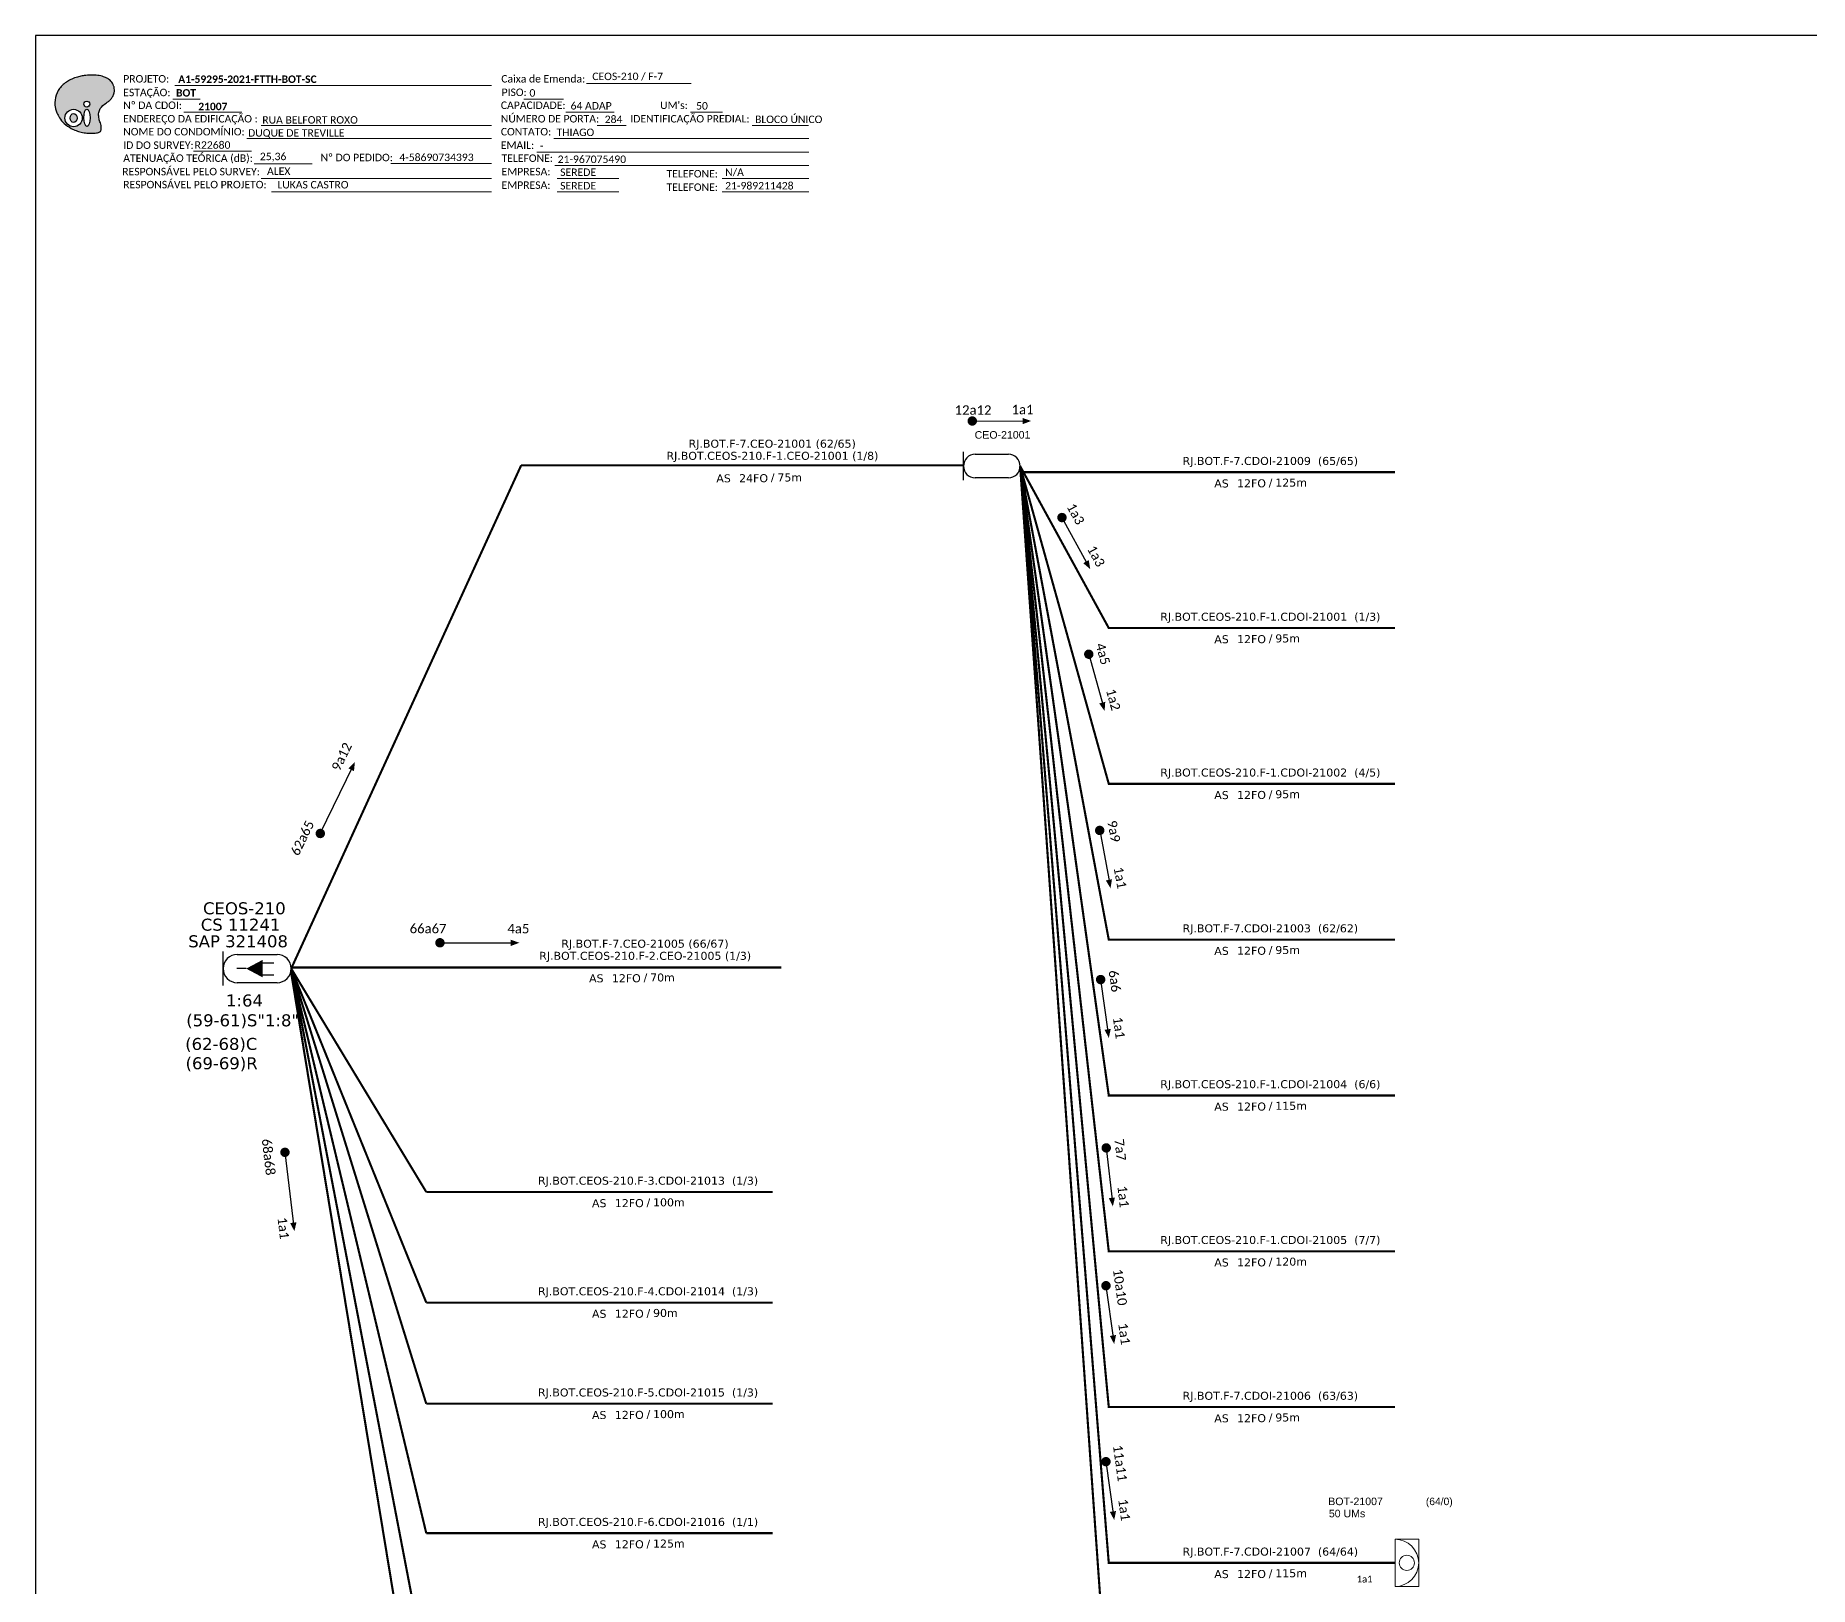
# Model space of a CAD drawing. Extents: x -89 to 2622484776, y -1852823961 to 1299.
# Drawn here: x -89.3 to 336.6, y 926.7 to 1299 of the extents above; entities that cross this region are included whole.
import ezdxf
from ezdxf.enums import TextEntityAlignment as Align

# ---------------------------------------------------------------- set-up
doc = ezdxf.new("R2010")
doc.units = 0
for name, color, linetype, lineweight in [("20.0-LEGENDA DOS CDO'S", 1, 'Continuous', 0), ('20.1-CDO_INTERIOR', 1, 'Continuous', 0), ('20.2-CDO_POSTE', 1, 'Continuous', 5), ('40.1-ETIQUETAS', 1, 'Continuous', 20)]:
    doc.layers.add(name, color=color, linetype=linetype, lineweight=lineweight)
for name, color, linetype in [('20.4-CEOS', 1, 'Continuous'), ('CAP a instalar', 1, 'Continuous'), ('CD a instalar', 1, 'Continuous'), ('SETA', 7, 'Continuous')]:
    doc.layers.add(name, color=color, linetype=linetype)
doc.styles.add('ARIAL', font='arial.ttf')
doc.styles.add('siredit', font='verdana.ttf')
doc.styles.get("Standard").update_dxf_attribs({"font": 'arial.ttf'})
doc.styles.add('WMF-Calibri0', font='calibri.ttf')
doc.styles.add('WMF-Calibri1', font='calibrib.ttf')
doc.linetypes.add('FENCELINE1', pattern='A,0.25,-0.1,[133,ltypeshp.shx,S=0.1,R=0,X=-0.1,Y=0],-0.1,1', length=1.45)

# ---------------------------------------------------------------- blocks, each defined once
blk = doc.blocks.new('OI')
h = blk.add_hatch(color=40)
edge = h.paths.add_edge_path()
edge.add_spline(control_points=[(4.35, -0.67), (3.92, -0.99), (3.26, -1.5), (2.81, -2.59), (2.9, -3.5), (3.06, -4.27), (3.31, -4.85), (3.37, -5.39), (3.4, -5.88), (3.2, -6.4), (2.54, -6.61), (1.65, -6.63), (0.55, -6.67), (-0.56, -6.42), (-1.61, -6.14), (-2.77, -5.61), (-3.92, -4.77), (-4.89, -3.7), (-5.34, -2.65), (-5.6, -1.94), (-5.85, -0.96), (-5.71, 0.47), (-5.1, 2.02), (-4.14, 3.02), (-3.3, 3.61), (-2.37, 4.16), (-1.36, 4.44), (-0.56, 4.7), (0.79, 4.85), (2.24, 4.97), (3.79, 4.57), (4.67, 4.21), (5.44, 3.65), (5.76, 2.99), (6.03, 2.21), (6.01, 1.46), (5.72, 0.64), (5.31, 0.08), (4.88, -0.38), (4.51, -0.55), (4.35, -0.67)], knot_values=[0, 0, 0, 0, 1.60434, 2.417191, 3.427595, 4.282808, 4.776746, 5.304182, 5.888771, 6.258406, 6.858137, 7.79129, 8.986195, 10.124242, 11.187857, 12.242908, 13.953784, 15.414161, 16.515391, 17.349188, 17.675853, 19.552021, 21.515531, 22.568638, 23.63245, 24.621084, 25.782718, 26.745347, 27.142653, 29.870543, 31.004649, 31.921532, 32.709589, 33.801391, 34.042471, 35.192333, 35.971461, 36.628871, 37.254359, 37.836911, 37.836911, 37.836911, 37.836911], degree=3, periodic=0)
h.paths.add_polyline_path([(1.13, -0.87, -1), (-0.04, -0.87, -1)], flags=16)
edge = h.paths.add_edge_path(flags=16)
edge.add_ellipse((0.56, -3.59), major_axis=(-0.02, 1.71), ratio=0.361305, start_angle=0, end_angle=360)
h.paths.add_polyline_path([(-0.36, -3.62, -1), (-3.8, -3.62, -1)], flags=16)
edge = h.paths.add_edge_path(flags=0)
edge.add_ellipse((-2.08, -3.62), major_axis=(0, 0.885), ratio=0.758294, start_angle=0, end_angle=360)
at = {"color": 40}
for centre, radius in [((-2.08, -3.62), 1.72), ((0.54, -0.87), 0.587)]:
    blk.add_circle(centre, radius, dxfattribs=at)
blk.add_ellipse((-2.08, -3.62), major_axis=(0, 0.885), ratio=0.758294, start_param=-3.141592653589792, end_param=3.141592653589792, dxfattribs=at)
blk.add_ellipse((0.56, -3.59), major_axis=(-0.02, 1.71), ratio=0.361305, dxfattribs=at)
at = {"color": 40, "start_tangent": (-0.800898, -0.598801), "end_tangent": (-0.800898, -0.598801)}
blk.add_spline([(4.35, -0.67), (3.2, -1.78), (2.9, -2.54), (2.92, -3.55), (3.12, -4.38), (3.28, -4.85), (3.37, -5.37), (3.35, -5.95), (3.2, -6.29), (2.66, -6.55), (1.73, -6.63), (0.54, -6.62), (-0.58, -6.41), (-1.6, -6.11), (-2.56, -5.67), (-3.95, -4.67), (-4.89, -3.56), (-5.37, -2.56), (-5.64, -1.78), (-5.72, -1.46), (-5.63, 0.42), (-4.84, 2.22), (-4.13, 2.99), (-3.27, 3.62), (-2.4, 4.09), (-1.3, 4.47), (-0.37, 4.72), (0.02, 4.77), (2.75, 4.8), (3.85, 4.53), (4.69, 4.16), (5.31, 3.68), (5.85, 2.73), (5.93, 2.5), (5.94, 1.35), (5.67, 0.62), (5.29, 0.08), (4.84, -0.36), (4.35, -0.67)], degree=3, dxfattribs=at)
blk = doc.blocks.new('CARIMBO')
at = {"color": 7, "lineweight": 0}
for points in [[(35.66, -16.79), (111.64, -16.79)], [(134.48, -16.3), (159.61, -16.3)], [(35.15, -20.06), (41.7, -20.06)], [(119.43, -20.02), (128.92, -20.02)], [(37.81, -23.14), (51.75, -23.14)], [(129.48, -23.14), (141.1, -23.14)], [(159.42, -23.14), (167.09, -23.14)], [(52.97, -29.48), (111.64, -29.48)], [(56.38, -26.37), (111.64, -26.37)], [(126.6, -29.48), (187.83, -29.48)], [(137.07, -26.37), (144.01, -26.37)], [(174.24, -26.37), (187.8, -26.37)], [(40.13, -32.55), (54.07, -32.55)], [(122.56, -32.72), (187.83, -32.72)], [(54.67, -35.52), (68.61, -35.52)], [(126.84, -35.96), (187.83, -35.96)], [(56.38, -39.07), (111.64, -39.07)], [(58.87, -42.31), (111.64, -42.31)], [(127.45, -39.07), (142.25, -39.07)], [(127.45, -42.31), (142.25, -42.31)], [(167.06, -39.07), (187.83, -39.07)], [(167.06, -42.31), (187.83, -42.31)]]:
    blk.add_lwpolyline(points, dxfattribs=at)
at = {"color": 7, "xscale": 1.213923925163967, "yscale": 1.213923925163967, "zscale": 1.213923925163967, "rotation": 0.1532896023949059}
blk.add_blockref('OI', (13.86, -20.16), dxfattribs=at)
at = {"color": 7, "lineweight": 0, "style": 'WMF-Calibri0'}
for s, height, p in [('PROJETO:', 1.793, (23.26, -16.04)), ('Caixa de Emenda:', 1.7927, (114.02, -16.04)), ('ESTAÇÃO:', 1.793, (23.26, -19.32)), ('Nº DA CDOI:', 1.7927, (23.26, -22.39)), ('CAPACIDADE:', 1.7927, (113.91, -22.39)), ('PISO:', 1.793, (114.09, -19.28)), ("UM's:", 1.793, (152.15, -22.39)), ('ENDEREÇO DA EDIFICAÇÃO :', 1.7927, (23.26, -25.63)), ('NÚMERO DE PORTA:', 1.7927, (113.91, -25.63)), ('IDENTIFICAÇÃO PREDIAL:', 1.7927, (144.99, -25.63)), ('NOME DO CONDOMÍNIO:', 1.7927, (23.26, -28.74)), ('CONTATO:', 1.793, (113.91, -28.74)), ('ATENUAÇÃO TEÓRICA (dB):', 1.7927, (23.26, -35.09)), ('ID DO SURVEY:', 1.7927, (23.26, -31.97)), ('EMAIL:', 1.793, (113.91, -31.97)), ('TELEFONE:', 1.793, (114.09, -35.09)), ('RESPONSÁVEL PELO SURVEY:', 1.7927, (23.02, -38.32)), ('EMPRESA:', 1.793, (114.09, -38.32)), ('TELEFONE:', 1.793, (153.7, -38.83)), ('RESPONSÁVEL PELO PROJETO:', 1.7927, (23.26, -41.44)), ('EMPRESA:', 1.793, (114.09, -41.56)), ('TELEFONE:', 1.793, (153.7, -42.06))]:
    blk.add_text(s, height=height, dxfattribs=at).set_placement(p)
at = {"color": 7, "lineweight": 0, "flags": 8}
for tag, p, style in [('PROJ', (36.46, -16.13), 'WMF-Calibri1'), ('CEOS-XX', (135.87, -15.46), 'WMF-Calibri0'), ('EST', (35.94, -19.41), 'WMF-Calibri1'), ('PISO_PTR', (120.78, -19.42), 'WMF-Calibri0'), ('CAPAC.', (130.66, -22.52), 'WMF-Calibri0'), ("UC'S", (160.78, -22.54), 'WMF-Calibri0'), ('LOGRADOURO', (56.65, -25.91), 'WMF-Calibri0'), ('N°', (138.85, -25.77), 'WMF-Calibri0'), ('N°PREDIO', (174.94, -25.77), 'WMF-Calibri0'), ('NOME_DO_COND.', (53.23, -29.02), 'WMF-Calibri0'), ('NOME_DO_CONTATO', (127.3, -28.89), 'WMF-Calibri0'), ('_ID_', (40.39, -31.94), 'WMF-Calibri0'), ('O_POTEN', (56.06, -34.68), 'WMF-Calibri0'), ('EMAIL', (123.26, -32.12), 'WMF-Calibri0'), ('TELEFONE', (127.55, -35.36), 'WMF-Calibri0'), ('RES_SURVEY', (57.78, -38.23), 'WMF-Calibri0'), ('EMP_RESP_SURVEY', (128.16, -38.47), 'WMF-Calibri0'), ('CONT_RESP_SURVEY', (167.76, -38.47), 'WMF-Calibri0'), ('RES_PROJ', (60.27, -41.47), 'WMF-Calibri0'), ('EMP_RESP_PROJ', (128.16, -41.71), 'WMF-Calibri0'), ('CONT_RESP_PROJ', (167.76, -41.71), 'WMF-Calibri0')]:
    blk.add_attdef(tag, p, '', height=1.79, dxfattribs=dict(at, style=style))
at = {"color": 7, "lineweight": 0, "style": 'WMF-Calibri1', "flags": 8}
blk.add_attdef("N° CDO'S", text='', height=1.79, dxfattribs=at).set_placement((44.78, -22.68), align=Align.CENTER)
blk = doc.blocks.new('ETIQUETA_RS5F')
at = {"layer": '40.1-ETIQUETAS', "color": 0, "style": 'siredit'}
blk.add_text('/', height=1.5, dxfattribs=at).set_placement((1.58, -1.95), align=Align.MIDDLE_RIGHT)
for tag, p in [('ETIQUETA_R_PRIMARIA', (1.21, 4.1)), ('ETIQUETA_R_SECUNDARIA', (1.21, 2.1)), ('F_ATIVAS/F_MORTAS', (1.14, -4.24))]:
    blk.add_attdef(tag, text='', height=1.5, dxfattribs=at).set_placement(p, align=Align.MIDDLE_CENTER)
for tag, p in [('TIPO_CABO', (-6.58, -2.12)), ('CAP_CABO', (0.4, -2.09))]:
    blk.add_attdef(tag, text='', height=1.5, dxfattribs=at).set_placement(p, align=Align.MIDDLE_RIGHT)
blk.add_attdef('METROS', text='', height=1.5, dxfattribs=at).set_placement((2.14, -1.95), align=Align.MIDDLE_LEFT)
for tag, p in [('FUSÃO_1', (0.85, -8.39)), ('FUSÃO_2', (0.85, -10.6)), ('FUSÃO_3', (0.85, -12.93)), ('FUSÃO_4', (0.85, -15.14)), ('FUSÃO_5', (0.85, -17.16))]:
    blk.add_attdef(tag, text='', height=1.5, dxfattribs=at).set_placement(p, align=Align.CENTER)
blk = doc.blocks.new('CDOI_INT')
at = {"layer": '20.1-CDO_INTERIOR', "color": 0, "lineweight": 18}
blk.add_lwpolyline([(4.25, -4.25), (4.25, 4.25), (0, 4.25), (0, -4.25)], close=True, dxfattribs=at)
blk.add_circle((2.12, 0), 1.36, dxfattribs=at)
blk.add_arc((0, 0), 4.25, 270, 90, dxfattribs=at)
at = {"layer": "20.0-LEGENDA DOS CDO'S", "color": 0, "style": 'ARIAL'}
for tag, p in [('CDO_N', (-0.08, 10.38)), ('SURVEY', (-0.08, 8.2)), ('SPLITER_1', (21.18, 10.38)), ('SPLITER_2', (21.19, 8.68)), ('SAP', (-0.08, 6.23)), ('1:XX', (5.94, -2.22)), ('UMS', (5.94, -4.24))]:
    blk.add_attdef(tag, p, '', height=1.36, dxfattribs=at)
blk.add_attdef('FIBRAS_UTILIZADAS', text='', height=1.36, dxfattribs=at).set_placement((15.34, 10.38), align=Align.CENTER)
blk = doc.blocks.new('CEOS_RP_CT_DRT')
at = {"layer": '20.4-CEOS', "color": 0}
for p, q in [((-4.54, 1.19), (-1.19, 1.19)), ((-1.19, -1.19), (-4.54, -1.19))]:
    blk.add_line(p, q, dxfattribs=at)
for points in [[(-5.73, -1.43), (-5.73, 1.44)], [(-3.79, 0), (-4.59, 0)], [(-2.47, 0.48), (-1.45, 0.48)], [(-2.47, -0.52), (-1.45, -0.52)]]:
    blk.add_lwpolyline(points, dxfattribs=at)
blk.add_lwpolyline([(-3.79, 0, 0, 1.47, 0), (-2.41, 0, 1.47, 1.47, 0)], format="xyseb", dxfattribs=at)
for centre, start, end in [((-4.54, 0), 90, 270), ((-1.19, 0), 270, 90)]:
    blk.add_arc(centre, 1.19, start, end, dxfattribs=at)
at = {"layer": '20.4-CEOS', "color": 7, "style": 'siredit'}
for tag, p in [('Nº_DA_CEOS', (-2.86, 5.6)), ('LOCAL', (-2.86, 4.24)), ('SAP', (-2.86, 2.78)), ('RACIO_SPLITAGEM', (-2.86, -1.88)), ('FIBRAS_SPLITTER', (-2.86, -3.58)), ('FIBRAS_TOP_C', (-2.86, -5.08)), ('RESERVA_FINAIS', (-2.86, -6.39))]:
    blk.add_attdef(tag, text='', height=1.01, dxfattribs=at).set_placement(p, align=Align.TOP_CENTER)
blk = doc.blocks.new('CDOE-TEXTO PADRÃO')
at = {"layer": "20.0-LEGENDA DOS CDO'S", "color": 0, "style": 'ARIAL'}
for tag, p in [('CDO_N', (0.49, 7.39)), ('CORDOALHA', (0.5, 4.33)), ('SAP', (0.51, 1.67)), ('SPLITER_1', (0.59, -0.91)), ('SPLITER_2', (0.6, -3.55)), ('(XX-XX_F)S', (0.54, -8.29)), ('(XX-XX_L)S', (0.55, -10.83)), ('UMS', (0.55, -13.15))]:
    blk.add_attdef(tag, p, '', height=1.7, rotation=0.118, dxfattribs=at)
blk.add_attdef('FIBRAS_UTILIZADAS', text='', height=1.7, rotation=0.118, dxfattribs=at).set_placement((19.77, 7.43), align=Align.CENTER)

msp = doc.modelspace()

# ---------------------------------------------------------------- linework, layer by layer
msp.add_lwpolyline([(-89.32, 705.02), (749.25, 705.02), (749.25, 1299.02), (-89.32, 1299.02), (-89.32, 705.02)])
at = {"color": 7, "lineweight": 0}
msp.add_lwpolyline([(-4.01, 1268.26), (20.14, 1268.26)], dxfattribs=at)
at = {"color": 7, "const_width": 1.13}
for points in [[(135.02, 1206.48, 1), (136.15, 1206.48, 1)], [(156.84, 1183.8, 1), (157.38, 1182.81, 1)], [(163.4, 1151.03, 1), (163.7, 1149.95, 1)], [(-21.19, 1106.95, 1), (-20.7, 1107.97, 1)], [(166.07, 1108.75, 1), (166.28, 1107.64, 1)], [(7.22, 1081.22, 1), (8.35, 1081.22, 1)], [(166.32, 1072.95, 1), (166.48, 1071.83, 1)], [(-29.49, 1031.48, 1), (-29.35, 1030.36, 1)], [(167.68, 1032.54, 1), (167.81, 1031.42, 1)], [(167.6, 999.46, 1), (167.76, 998.34, 1)], [(167.6, 957.22, 1), (167.76, 956.1, 1)]]:
    msp.add_lwpolyline(points, format="xyb", close=True, dxfattribs=at)
at = {"layer": '20.4-CEOS', "color": 5}
for p, q in [((133.46, 1192.24), (133.46, 1199.07)), ((136.29, 1198.49), (144.24, 1198.49)), ((144.24, 1192.82), (136.29, 1192.82))]:
    msp.add_line(p, q, dxfattribs=at)
for centre, start, end in [((136.29, 1195.65), 90, 270), ((144.24, 1195.65), 270, 90)]:
    msp.add_arc(centre, 2.83, start, end, dxfattribs=at)
at = {"layer": 'CAP a instalar', "color": 7, "linetype": 'FENCELINE1', "ltscale": 5, "const_width": 0.513}
for points in [[(-27.92, 1075.03), (27.28, 1195.83)], [(27.28, 1195.83), (133.46, 1195.83)], [(237.08, 969.77), (168.35, 969.77), (147.07, 1195.65)], [(237.08, 1081.97), (168.35, 1081.97), (147.07, 1195.65)], [(237.08, 1194.18), (147.88, 1194.18)], [(89.72, 1075.28), (-28.08, 1075.28)]]:
    msp.add_lwpolyline(points, dxfattribs=at)
at = {"layer": 'CAP a instalar', "linetype": 'FENCELINE1', "ltscale": 5, "const_width": 0.513}
msp.add_lwpolyline([(237.08, 932.36), (168.35, 932.36), (147.07, 1195.65)], dxfattribs=at)
at = {"layer": 'CAP a instalar', "color": 7, "linetype": 'FENCELINE1', "ltscale": 5.3, "const_width": 0.513}
msp.add_lwpolyline([(-27.92, 1073.96), (4.5, 876.86)], dxfattribs=at)
at = {"layer": 'CD a instalar', "color": 7, "linetype": 'FENCELINE1', "ltscale": 5, "const_width": 0.513}
for points in [[(237.08, 1156.78), (168.35, 1156.78), (147.07, 1195.65)], [(237.08, 894.96), (168.35, 894.96), (147.07, 1195.65)], [(237.08, 1007.17), (168.35, 1007.17), (147.07, 1195.65)], [(237.08, 1044.57), (168.35, 1044.57), (147.07, 1195.65)], [(237.08, 1119.38), (168.35, 1119.38), (147.07, 1195.65)], [(-27.92, 1075.03), (4.5, 906.17)], [(-27.92, 1075.03), (4.5, 939.49)], [(-27.92, 1075.03), (4.5, 970.56)], [(-27.92, 1075.03), (4.5, 994.85)], [(-27.92, 1075.03), (4.5, 1021.4)], [(87.69, 1021.4), (4.5, 1021.4)], [(87.69, 994.85), (4.5, 994.85)], [(87.69, 970.56), (4.5, 970.56)], [(87.69, 939.49), (4.5, 939.49)]]:
    msp.add_lwpolyline(points, dxfattribs=at)
at = {"layer": 'SETA', "color": 7}
for points in [[(135.58, 1206.48), (148.72, 1206.46)], [(157.11, 1183.31), (163.41, 1171.77)], [(163.55, 1150.49), (167.07, 1137.83)], [(-20.94, 1107.46), (-13.06, 1123.73)], [(166.18, 1108.19), (168.58, 1095.27)], [(7.79, 1081.22), (25.87, 1081.21)], [(166.4, 1072.39), (168.22, 1059.37)], [(-29.42, 1030.92), (-27.29, 1012.96)], [(167.75, 1031.98), (169.21, 1018.91)], [(167.68, 998.9), (169.5, 985.88)], [(167.68, 956.66), (169.5, 943.65)]]:
    msp.add_lwpolyline(points, dxfattribs=at)
for points in [[(147.64, 1207.22), (149.72, 1206.48), (147.65, 1205.71)], [(163.55, 1173.08), (163.9, 1170.91), (162.23, 1172.35)], [(167.51, 1139.07), (167.35, 1136.87), (166.06, 1138.66)], [(-14.21, 1123.08), (-12.64, 1124.63), (-12.85, 1122.43)], [(169.12, 1096.47), (168.77, 1094.3), (167.64, 1096.19)], [(24.79, 1081.96), (26.86, 1081.22), (24.79, 1080.45)], [(168.82, 1060.55), (168.37, 1058.39), (167.33, 1060.33)], [(169.84, 1020.07), (169.33, 1017.93), (168.34, 1019.9)], [(-26.66, 1014.13), (-27.16, 1011.98), (-28.16, 1013.94)], [(170.1, 987.06), (169.65, 984.9), (168.61, 986.84)], [(170.1, 944.82), (169.65, 942.66), (168.61, 944.6)]]:
    msp.add_solid(points, dxfattribs=at)

# ---------------------------------------------------------------- block references
ref = msp.add_blockref('CARIMBO', (-91.51, 1303.77))
ref.add_attrib('PROJ', 'A1-59295-2021-FTTH-BOT-SC', (-55.05, 1287.63), dxfattribs={"color": 7, "lineweight": 0, "height": 1.7927, "style": 'WMF-Calibri1'})
ref.add_attrib('EST', 'BOT', (-55.57, 1284.35), dxfattribs={"color": 7, "lineweight": 0, "height": 1.793, "style": 'WMF-Calibri1'})
ref.add_attrib("N° CDO'S", '21007', dxfattribs={"color": 7, "lineweight": 0, "height": 1.793, "style": 'WMF-Calibri1'}).set_placement((-46.73, 1281.09), align=Align.CENTER)
ref.add_attrib('LOGRADOURO', 'RUA BELFORT ROXO', (-34.86, 1277.86), dxfattribs={"color": 7, "lineweight": 0, "height": 1.7927, "style": 'WMF-Calibri0'})
ref.add_attrib('NOME_DO_COND.', 'DUQUE DE TREVILLE', (-38.28, 1274.74), dxfattribs={"color": 7, "lineweight": 0, "height": 1.7927, "style": 'WMF-Calibri0'})
ref.add_attrib('_ID_', 'R22680', (-51.11, 1271.83), dxfattribs={"color": 7, "lineweight": 0, "height": 1.793, "style": 'WMF-Calibri0'})
ref.add_attrib('O_POTEN', '25,36', (-35.45, 1269.09), dxfattribs={"color": 7, "lineweight": 0, "height": 1.793, "style": 'WMF-Calibri0'})
ref.add_attrib('RES_SURVEY', 'ALEX', (-33.73, 1265.54), dxfattribs={"color": 7, "lineweight": 0, "height": 1.793, "style": 'WMF-Calibri0'})
ref.add_attrib('RES_PROJ', 'LUKAS CASTRO', (-31.24, 1262.3), dxfattribs={"color": 7, "lineweight": 0, "height": 1.7927, "style": 'WMF-Calibri0'})
ref.add_attrib('CEOS-XX', 'CEOS-210 / F-7', (44.36, 1288.31), dxfattribs={"color": 7, "lineweight": 0, "height": 1.7927, "style": 'WMF-Calibri0'})
ref.add_attrib('CAPAC.', '64 ADAP', (39.15, 1281.25), dxfattribs={"color": 7, "lineweight": 0, "height": 1.793, "style": 'WMF-Calibri0'})
ref.add_attrib("UC'S", '50', (69.27, 1281.23), dxfattribs={"color": 7, "lineweight": 0, "height": 1.793, "style": 'WMF-Calibri0'})
ref.add_attrib('PISO_PTR', '0', (29.28, 1284.34), dxfattribs={"color": 7, "lineweight": 0, "height": 1.79, "style": 'WMF-Calibri0'})
ref.add_attrib('N°', '284', (47.34, 1278), dxfattribs={"color": 7, "lineweight": 0, "height": 1.793, "style": 'WMF-Calibri0'})
ref.add_attrib('N°PREDIO', 'BLOCO ÚNICO', (83.43, 1278), dxfattribs={"color": 7, "lineweight": 0, "height": 1.7927, "style": 'WMF-Calibri0'})
ref.add_attrib('NOME_DO_CONTATO', 'THIAGO', (35.79, 1274.88), dxfattribs={"color": 7, "lineweight": 0, "height": 1.793, "style": 'WMF-Calibri0'})
ref.add_attrib('EMAIL', '-', (31.75, 1271.65), dxfattribs={"color": 7, "lineweight": 0, "height": 1.79, "style": 'WMF-Calibri0'})
ref.add_attrib('TELEFONE', '21-967075490', (36.04, 1268.41), dxfattribs={"color": 7, "lineweight": 0, "height": 1.7927, "style": 'WMF-Calibri0'})
ref.add_attrib('EMP_RESP_SURVEY', 'SEREDE', (36.65, 1265.3), dxfattribs={"color": 7, "lineweight": 0, "height": 1.793, "style": 'WMF-Calibri0'})
ref.add_attrib('EMP_RESP_PROJ', 'SEREDE', (36.65, 1262.06), dxfattribs={"color": 7, "lineweight": 0, "height": 1.793, "style": 'WMF-Calibri0'})
ref.add_attrib('CONT_RESP_SURVEY', 'N/A', (76.25, 1265.3), dxfattribs={"color": 7, "lineweight": 0, "height": 1.793, "style": 'WMF-Calibri0'})
ref.add_attrib('CONT_RESP_PROJ', '21-989211428', (76.25, 1262.06), dxfattribs={"color": 7, "lineweight": 0, "height": 1.7927, "style": 'WMF-Calibri0'})
at = {"layer": '20.2-CDO_POSTE', "color": 5}
ref = msp.add_blockref('CDOE-TEXTO PADRÃO', (136.04, 1196.88), dxfattribs=dict(at, xscale=1.067418450900318, yscale=1.067418450900318, zscale=1.067418450900318))
ref.add_attrib('CDO_N', 'CEO-21001', (136.16, 1202.23), dxfattribs={"layer": "20.0-LEGENDA DOS CDO'S", "color": 0, "height": 1.814, "rotation": 0.118, "style": 'ARIAL'})
at = {"layer": '20.4-CEOS', "color": 7}
ref = msp.add_blockref('CEOS_RP_CT_DRT', (-27.92, 1075.02), dxfattribs=dict(at, xscale=2.853398852348328, yscale=2.853398852348328, zscale=2.853398852348328))
ref.add_attrib('Nº_DA_CEOS', 'CEOS-210', dxfattribs={"color": 7, "height": 2.881, "style": 'siredit'}).set_placement((-39.17, 1090.94), align=Align.TOP_CENTER)
ref.add_attrib('LOCAL', 'CS 11241', dxfattribs={"color": 7, "height": 2.881, "style": 'siredit'}).set_placement((-40.08, 1087.01), align=Align.TOP_CENTER)
ref.add_attrib('SAP', 'SAP 321408', dxfattribs={"color": 7, "height": 2.881, "style": 'siredit'}).set_placement((-40.67, 1083.02), align=Align.TOP_CENTER)
ref.add_attrib('RACIO_SPLITAGEM', '1:64', dxfattribs={"color": 7, "height": 2.881, "style": 'siredit'}).set_placement((-39.14, 1068.81), align=Align.TOP_CENTER)
ref.add_attrib('FIBRAS_SPLITTER', '(59-61)S"1:8"', dxfattribs={"color": 7, "height": 2.881, "style": 'siredit'}).set_placement((-39.58, 1064.05), align=Align.TOP_CENTER)
ref.add_attrib('FIBRAS_TOP_C', '(62-68)C', dxfattribs={"color": 7, "height": 2.881, "style": 'siredit'}).set_placement((-44.71, 1058.38), align=Align.TOP_CENTER)
ref.add_attrib('RESERVA_FINAIS', '(69-69)R', dxfattribs={"color": 7, "height": 2.881, "style": 'siredit'}).set_placement((-44.63, 1053.74), align=Align.TOP_CENTER)
at = {"layer": '40.1-ETIQUETAS', "color": 7}
ref = msp.add_blockref('ETIQUETA_RS5F', (86.08, 1195.43), dxfattribs=dict(at, xscale=1.280902120836367, yscale=1.280902120836367, zscale=1.280902120836367))
ref.add_attrib('ETIQUETA_R_PRIMARIA', 'RJ.BOT.F-7.CEO-21001 (62/65)', dxfattribs={"color": 0, "height": 1.9214, "style": 'siredit'}).set_placement((87.55, 1201.03), align=Align.MIDDLE_CENTER)
ref.add_attrib('ETIQUETA_R_SECUNDARIA', 'RJ.BOT.CEOS-210.F-1.CEO-21001 (1/8)', dxfattribs={"color": 0, "height": 1.9214, "style": 'siredit'}).set_placement((87.6, 1198.12), align=Align.MIDDLE_CENTER)
ref.add_attrib('TIPO_CABO', 'AS', dxfattribs={"color": 0, "height": 1.921, "style": 'siredit'}).set_placement((77.61, 1192.72), align=Align.MIDDLE_RIGHT)
ref.add_attrib('CAP_CABO', '24FO', dxfattribs={"color": 0, "height": 1.921, "style": 'siredit'}).set_placement((86.55, 1192.75), align=Align.MIDDLE_RIGHT)
ref.add_attrib('METROS', '75m', dxfattribs={"color": 0, "height": 1.921, "style": 'siredit'}).set_placement((88.79, 1192.92), align=Align.MIDDLE_LEFT)
ref = msp.add_blockref('ETIQUETA_RS5F', (55.53, 1075.39), dxfattribs=dict(at, xscale=1.280902120836367, yscale=1.280902120836367, zscale=1.280902120836367))
ref.add_attrib('ETIQUETA_R_PRIMARIA', 'RJ.BOT.F-7.CEO-21005 (66/67)', dxfattribs={"color": 0, "height": 1.9214, "style": 'siredit'}).set_placement((57, 1081), align=Align.MIDDLE_CENTER)
ref.add_attrib('ETIQUETA_R_SECUNDARIA', 'RJ.BOT.CEOS-210.F-2.CEO-21005 (1/3)', dxfattribs={"color": 0, "height": 1.9214, "style": 'siredit'}).set_placement((57.05, 1078.09), align=Align.MIDDLE_CENTER)
ref.add_attrib('TIPO_CABO', 'AS', dxfattribs={"color": 0, "height": 1.921, "style": 'siredit'}).set_placement((47.06, 1072.69), align=Align.MIDDLE_RIGHT)
ref.add_attrib('CAP_CABO', '12FO', dxfattribs={"color": 0, "height": 1.921, "style": 'siredit'}).set_placement((56, 1072.71), align=Align.MIDDLE_RIGHT)
ref.add_attrib('METROS', '70m', dxfattribs={"color": 0, "height": 1.921, "style": 'siredit'}).set_placement((58.24, 1072.89), align=Align.MIDDLE_LEFT)
at = {"layer": 'CAP a instalar', "color": 7, "linetype": 'FENCELINE1', "ltscale": 5.3}
ref = msp.add_blockref('ETIQUETA_RS5F', (205.62, 1194.2), dxfattribs=dict(at, xscale=1.280902120837365, yscale=1.280902120837365, zscale=1.280902120837365))
ref.add_attrib('ETIQUETA_R_SECUNDARIA', 'RJ.BOT.F-7.CDOI-21009  (65/65)', dxfattribs={"layer": '40.1-ETIQUETAS', "color": 0, "height": 1.9214, "style": 'siredit'}).set_placement((207.14, 1196.89), align=Align.MIDDLE_CENTER)
ref.add_attrib('TIPO_CABO', 'AS', dxfattribs={"layer": '40.1-ETIQUETAS', "color": 0, "height": 1.921, "style": 'siredit'}).set_placement((197.15, 1191.49), align=Align.MIDDLE_RIGHT)
ref.add_attrib('CAP_CABO', '12FO', dxfattribs={"layer": '40.1-ETIQUETAS', "color": 0, "height": 1.921, "style": 'siredit'}).set_placement((206.09, 1191.52), align=Align.MIDDLE_RIGHT)
ref.add_attrib('METROS', '125m', dxfattribs={"layer": '40.1-ETIQUETAS', "color": 0, "height": 1.921, "style": 'siredit'}).set_placement((208.33, 1191.69), align=Align.MIDDLE_LEFT)
ref = msp.add_blockref('ETIQUETA_RS5F', (205.62, 1081.99), dxfattribs=dict(at, xscale=1.280902120837365, yscale=1.280902120837365, zscale=1.280902120837365))
ref.add_attrib('ETIQUETA_R_SECUNDARIA', 'RJ.BOT.F-7.CDOI-21003  (62/62)', dxfattribs={"layer": '40.1-ETIQUETAS', "color": 0, "height": 1.9214, "style": 'siredit'}).set_placement((207.14, 1084.69), align=Align.MIDDLE_CENTER)
ref.add_attrib('TIPO_CABO', 'AS', dxfattribs={"layer": '40.1-ETIQUETAS', "color": 0, "height": 1.921, "style": 'siredit'}).set_placement((197.15, 1079.28), align=Align.MIDDLE_RIGHT)
ref.add_attrib('CAP_CABO', '12FO', dxfattribs={"layer": '40.1-ETIQUETAS', "color": 0, "height": 1.921, "style": 'siredit'}).set_placement((206.09, 1079.31), align=Align.MIDDLE_RIGHT)
ref.add_attrib('METROS', '95m', dxfattribs={"layer": '40.1-ETIQUETAS', "color": 0, "height": 1.921, "style": 'siredit'}).set_placement((208.33, 1079.49), align=Align.MIDDLE_LEFT)
ref = msp.add_blockref('ETIQUETA_RS5F', (205.62, 969.78), dxfattribs=dict(at, xscale=1.280902120837365, yscale=1.280902120837365, zscale=1.280902120837365))
ref.add_attrib('ETIQUETA_R_SECUNDARIA', 'RJ.BOT.F-7.CDOI-21006  (63/63)', dxfattribs={"layer": '40.1-ETIQUETAS', "color": 0, "height": 1.9214, "style": 'siredit'}).set_placement((207.14, 972.48), align=Align.MIDDLE_CENTER)
ref.add_attrib('TIPO_CABO', 'AS', dxfattribs={"layer": '40.1-ETIQUETAS', "color": 0, "height": 1.921, "style": 'siredit'}).set_placement((197.15, 967.07), align=Align.MIDDLE_RIGHT)
ref.add_attrib('CAP_CABO', '12FO', dxfattribs={"layer": '40.1-ETIQUETAS', "color": 0, "height": 1.921, "style": 'siredit'}).set_placement((206.09, 967.1), align=Align.MIDDLE_RIGHT)
ref.add_attrib('METROS', '95m', dxfattribs={"layer": '40.1-ETIQUETAS', "color": 0, "height": 1.921, "style": 'siredit'}).set_placement((208.33, 967.28), align=Align.MIDDLE_LEFT)
at = {"layer": 'CAP a instalar', "linetype": 'FENCELINE1', "ltscale": 5}
ref = msp.add_blockref('CDOI_INT', (237.08, 932.36), dxfattribs=dict(at, xscale=1.33473017723919, yscale=1.33473017723919, zscale=1.33473017723919))
ref.add_attrib('CDO_N', 'BOT-21007    ', dxfattribs={"layer": "20.0-LEGENDA DOS CDO'S", "color": 0, "height": 1.8156, "style": 'ARIAL'}).set_placement((236.97, 946.22), align=Align.RIGHT)
ref.add_attrib('FIBRAS_UTILIZADAS', '        (64/0)', dxfattribs={"layer": "20.0-LEGENDA DOS CDO'S", "color": 0, "height": 1.7905, "style": 'ARIAL', "width": 0.986168}).set_placement((250.92, 946.22), align=Align.RIGHT)
ref.add_attrib('SURVEY', '50 UMs          ', dxfattribs={"layer": "20.0-LEGENDA DOS CDO'S", "color": 0, "height": 1.8156, "style": 'ARIAL'}).set_placement((236.97, 943.31), align=Align.RIGHT)
at = {"layer": 'CAP a instalar', "color": 1, "linetype": 'FENCELINE1', "ltscale": 5.3}
ref = msp.add_blockref('ETIQUETA_RS5F', (205.62, 932.38), dxfattribs=dict(at, xscale=1.280902120837365, yscale=1.280902120837365, zscale=1.280902120837365))
ref.add_attrib('ETIQUETA_R_SECUNDARIA', 'RJ.BOT.F-7.CDOI-21007  (64/64)', dxfattribs={"layer": '40.1-ETIQUETAS', "color": 0, "height": 1.9214, "style": 'siredit'}).set_placement((207.14, 935.07), align=Align.MIDDLE_CENTER)
ref.add_attrib('TIPO_CABO', 'AS', dxfattribs={"layer": '40.1-ETIQUETAS', "color": 0, "height": 1.921, "style": 'siredit'}).set_placement((197.15, 929.67), align=Align.MIDDLE_RIGHT)
ref.add_attrib('CAP_CABO', '12FO', dxfattribs={"layer": '40.1-ETIQUETAS', "color": 0, "height": 1.921, "style": 'siredit'}).set_placement((206.09, 929.7), align=Align.MIDDLE_RIGHT)
ref.add_attrib('METROS', '115m', dxfattribs={"layer": '40.1-ETIQUETAS', "color": 0, "height": 1.921, "style": 'siredit'}).set_placement((208.33, 929.88), align=Align.MIDDLE_LEFT)
at = {"layer": 'CD a instalar', "color": 7, "linetype": 'FENCELINE1', "ltscale": 5}
ref = msp.add_blockref('ETIQUETA_RS5F', (205.62, 1156.8), dxfattribs=dict(at, xscale=1.280902120837365, yscale=1.280902120837365, zscale=1.280902120837365))
ref.add_attrib('ETIQUETA_R_SECUNDARIA', 'RJ.BOT.CEOS-210.F-1.CDOI-21001  (1/3)', dxfattribs={"layer": '40.1-ETIQUETAS', "color": 0, "height": 1.9214, "style": 'siredit'}).set_placement((207.14, 1159.49), align=Align.MIDDLE_CENTER)
ref.add_attrib('TIPO_CABO', 'AS', dxfattribs={"layer": '40.1-ETIQUETAS', "color": 0, "height": 1.921, "style": 'siredit'}).set_placement((197.15, 1154.09), align=Align.MIDDLE_RIGHT)
ref.add_attrib('CAP_CABO', '12FO', dxfattribs={"layer": '40.1-ETIQUETAS', "color": 0, "height": 1.921, "style": 'siredit'}).set_placement((206.09, 1154.11), align=Align.MIDDLE_RIGHT)
ref.add_attrib('METROS', '95m', dxfattribs={"layer": '40.1-ETIQUETAS', "color": 0, "height": 1.921, "style": 'siredit'}).set_placement((208.33, 1154.29), align=Align.MIDDLE_LEFT)
ref = msp.add_blockref('ETIQUETA_RS5F', (205.62, 1119.39), dxfattribs=dict(at, xscale=1.280902120837365, yscale=1.280902120837365, zscale=1.280902120837365))
ref.add_attrib('ETIQUETA_R_SECUNDARIA', 'RJ.BOT.CEOS-210.F-1.CDOI-21002  (4/5)', dxfattribs={"layer": '40.1-ETIQUETAS', "color": 0, "height": 1.9214, "style": 'siredit'}).set_placement((207.14, 1122.09), align=Align.MIDDLE_CENTER)
ref.add_attrib('TIPO_CABO', 'AS', dxfattribs={"layer": '40.1-ETIQUETAS', "color": 0, "height": 1.921, "style": 'siredit'}).set_placement((197.15, 1116.68), align=Align.MIDDLE_RIGHT)
ref.add_attrib('CAP_CABO', '12FO', dxfattribs={"layer": '40.1-ETIQUETAS', "color": 0, "height": 1.921, "style": 'siredit'}).set_placement((206.09, 1116.71), align=Align.MIDDLE_RIGHT)
ref.add_attrib('METROS', '95m', dxfattribs={"layer": '40.1-ETIQUETAS', "color": 0, "height": 1.921, "style": 'siredit'}).set_placement((208.33, 1116.89), align=Align.MIDDLE_LEFT)
ref = msp.add_blockref('ETIQUETA_RS5F', (205.62, 1044.59), dxfattribs=dict(at, xscale=1.280902120837365, yscale=1.280902120837365, zscale=1.280902120837365))
ref.add_attrib('ETIQUETA_R_SECUNDARIA', 'RJ.BOT.CEOS-210.F-1.CDOI-21004  (6/6)', dxfattribs={"layer": '40.1-ETIQUETAS', "color": 0, "height": 1.9214, "style": 'siredit'}).set_placement((207.14, 1047.28), align=Align.MIDDLE_CENTER)
ref.add_attrib('TIPO_CABO', 'AS', dxfattribs={"layer": '40.1-ETIQUETAS', "color": 0, "height": 1.921, "style": 'siredit'}).set_placement((197.15, 1041.88), align=Align.MIDDLE_RIGHT)
ref.add_attrib('CAP_CABO', '12FO', dxfattribs={"layer": '40.1-ETIQUETAS', "color": 0, "height": 1.921, "style": 'siredit'}).set_placement((206.09, 1041.91), align=Align.MIDDLE_RIGHT)
ref.add_attrib('METROS', '115m', dxfattribs={"layer": '40.1-ETIQUETAS', "color": 0, "height": 1.921, "style": 'siredit'}).set_placement((208.33, 1042.08), align=Align.MIDDLE_LEFT)
ref = msp.add_blockref('ETIQUETA_RS5F', (56.24, 1021.42), dxfattribs=dict(at, xscale=1.280902120837365, yscale=1.280902120837365, zscale=1.280902120837365))
ref.add_attrib('ETIQUETA_R_SECUNDARIA', 'RJ.BOT.CEOS-210.F-3.CDOI-21013  (1/3)', dxfattribs={"layer": '40.1-ETIQUETAS', "color": 0, "height": 1.9214, "style": 'siredit'}).set_placement((57.75, 1024.11), align=Align.MIDDLE_CENTER)
ref.add_attrib('TIPO_CABO', 'AS', dxfattribs={"layer": '40.1-ETIQUETAS', "color": 0, "height": 1.921, "style": 'siredit'}).set_placement((47.76, 1018.71), align=Align.MIDDLE_RIGHT)
ref.add_attrib('CAP_CABO', '12FO', dxfattribs={"layer": '40.1-ETIQUETAS', "color": 0, "height": 1.921, "style": 'siredit'}).set_placement((56.71, 1018.73), align=Align.MIDDLE_RIGHT)
ref.add_attrib('METROS', '100m', dxfattribs={"layer": '40.1-ETIQUETAS', "color": 0, "height": 1.921, "style": 'siredit'}).set_placement((58.94, 1018.91), align=Align.MIDDLE_LEFT)
ref = msp.add_blockref('ETIQUETA_RS5F', (205.62, 1007.18), dxfattribs=dict(at, xscale=1.280902120837365, yscale=1.280902120837365, zscale=1.280902120837365))
ref.add_attrib('ETIQUETA_R_SECUNDARIA', 'RJ.BOT.CEOS-210.F-1.CDOI-21005  (7/7)', dxfattribs={"layer": '40.1-ETIQUETAS', "color": 0, "height": 1.9214, "style": 'siredit'}).set_placement((207.14, 1009.88), align=Align.MIDDLE_CENTER)
ref.add_attrib('TIPO_CABO', 'AS', dxfattribs={"layer": '40.1-ETIQUETAS', "color": 0, "height": 1.921, "style": 'siredit'}).set_placement((197.15, 1004.48), align=Align.MIDDLE_RIGHT)
ref.add_attrib('CAP_CABO', '12FO', dxfattribs={"layer": '40.1-ETIQUETAS', "color": 0, "height": 1.921, "style": 'siredit'}).set_placement((206.09, 1004.5), align=Align.MIDDLE_RIGHT)
ref.add_attrib('METROS', '120m', dxfattribs={"layer": '40.1-ETIQUETAS', "color": 0, "height": 1.921, "style": 'siredit'}).set_placement((208.33, 1004.68), align=Align.MIDDLE_LEFT)
ref = msp.add_blockref('ETIQUETA_RS5F', (56.24, 994.86), dxfattribs=dict(at, xscale=1.280902120837365, yscale=1.280902120837365, zscale=1.280902120837365))
ref.add_attrib('ETIQUETA_R_SECUNDARIA', 'RJ.BOT.CEOS-210.F-4.CDOI-21014  (1/3)', dxfattribs={"layer": '40.1-ETIQUETAS', "color": 0, "height": 1.9214, "style": 'siredit'}).set_placement((57.75, 997.56), align=Align.MIDDLE_CENTER)
ref.add_attrib('TIPO_CABO', 'AS', dxfattribs={"layer": '40.1-ETIQUETAS', "color": 0, "height": 1.921, "style": 'siredit'}).set_placement((47.76, 992.16), align=Align.MIDDLE_RIGHT)
ref.add_attrib('CAP_CABO', '12FO', dxfattribs={"layer": '40.1-ETIQUETAS', "color": 0, "height": 1.921, "style": 'siredit'}).set_placement((56.71, 992.18), align=Align.MIDDLE_RIGHT)
ref.add_attrib('METROS', '90m', dxfattribs={"layer": '40.1-ETIQUETAS', "color": 0, "height": 1.921, "style": 'siredit'}).set_placement((58.94, 992.36), align=Align.MIDDLE_LEFT)
ref = msp.add_blockref('ETIQUETA_RS5F', (56.24, 970.57), dxfattribs=dict(at, xscale=1.280902120837365, yscale=1.280902120837365, zscale=1.280902120837365))
ref.add_attrib('ETIQUETA_R_SECUNDARIA', 'RJ.BOT.CEOS-210.F-5.CDOI-21015  (1/3)', dxfattribs={"layer": '40.1-ETIQUETAS', "color": 0, "height": 1.9214, "style": 'siredit'}).set_placement((57.75, 973.27), align=Align.MIDDLE_CENTER)
ref.add_attrib('TIPO_CABO', 'AS', dxfattribs={"layer": '40.1-ETIQUETAS', "color": 0, "height": 1.921, "style": 'siredit'}).set_placement((47.76, 967.86), align=Align.MIDDLE_RIGHT)
ref.add_attrib('CAP_CABO', '12FO', dxfattribs={"layer": '40.1-ETIQUETAS', "color": 0, "height": 1.921, "style": 'siredit'}).set_placement((56.71, 967.89), align=Align.MIDDLE_RIGHT)
ref.add_attrib('METROS', '100m', dxfattribs={"layer": '40.1-ETIQUETAS', "color": 0, "height": 1.921, "style": 'siredit'}).set_placement((58.94, 968.07), align=Align.MIDDLE_LEFT)
ref = msp.add_blockref('ETIQUETA_RS5F', (56.24, 939.51), dxfattribs=dict(at, xscale=1.280902120837365, yscale=1.280902120837365, zscale=1.280902120837365))
ref.add_attrib('ETIQUETA_R_SECUNDARIA', 'RJ.BOT.CEOS-210.F-6.CDOI-21016  (1/1)', dxfattribs={"layer": '40.1-ETIQUETAS', "color": 0, "height": 1.9214, "style": 'siredit'}).set_placement((57.75, 942.2), align=Align.MIDDLE_CENTER)
ref.add_attrib('TIPO_CABO', 'AS', dxfattribs={"layer": '40.1-ETIQUETAS', "color": 0, "height": 1.921, "style": 'siredit'}).set_placement((47.76, 936.8), align=Align.MIDDLE_RIGHT)
ref.add_attrib('CAP_CABO', '12FO', dxfattribs={"layer": '40.1-ETIQUETAS', "color": 0, "height": 1.921, "style": 'siredit'}).set_placement((56.71, 936.83), align=Align.MIDDLE_RIGHT)
ref.add_attrib('METROS', '125m', dxfattribs={"layer": '40.1-ETIQUETAS', "color": 0, "height": 1.921, "style": 'siredit'}).set_placement((58.94, 937), align=Align.MIDDLE_LEFT)

# ---------------------------------------------------------------- texts
at = {"color": 7, "lineweight": 0, "style": 'WMF-Calibri0'}
msp.add_text('Nº DO PEDIDO:', height=1.7927, dxfattribs=at).set_placement((-20.88, 1268.84))
at = {"color": 5, "char_height": 2.2605, "width": 166.8764, "attachment_point": 5}
for s, insert, rotation in [('{\\fCalibri|b0|i0|c0|p34;\\C256;12a12}', (135.77, 1209.1), 359.8689), ('{\\fCalibri|b0|i0|c0|p34;\\C256;1a1}', (147.65, 1209.22), 359.8689), ('{\\fCalibri|b0|i0|c0|p34;\\C256;1a3}', (160.4, 1184.16), 298.5663), ('{\\fCalibri|b0|i0|c0|p34;\\C256;1a3}', (165.31, 1174.04), 298.5663), ('{\\fCalibri|b0|i0|c0|p34;\\C256;4a5}', (166.95, 1150.57), 285.46), ('{\\fCalibri|b0|i0|c0|p34;\\C256;1a2}', (169.44, 1139.6), 285.46), ('{\\fCalibri|b0|i0|c0|p34;\\C256;9a9}', (169.57, 1107.98), 280.4707), ('{\\fCalibri|b0|i0|c0|p34;\\C256;1a1}', (171.09, 1096.83), 280.4707), ('{\\fCalibri|b0|i0|c0|p34;\\C256;6a6}', (169.78, 1072.03), 277.8845), ('{\\fCalibri|b0|i0|c0|p34;\\C256;1a1}', (170.8, 1060.82), 277.8845), ('{\\fCalibri|b0|i0|c0|p34;\\C256;7a7}', (171.11, 1031.52), 276.3098), ('{\\fCalibri|b0|i0|c0|p34;\\C256;1a1}', (171.83, 1020.29), 276.3098), ('{\\fCalibri|b0|i0|c0|p34;\\C256;10a10}', (171.06, 998.54), 277.8881), ('{\\fCalibri|b0|i0|c0|p34;\\C256;1a1}', (172.08, 987.33), 277.8881), ('{\\fCalibri|b0|i0|c0|p34;\\C256;11a11}', (171.06, 956.3), 277.8881), ('{\\fCalibri|b0|i0|c0|p34;\\C256;1a1}', (172.08, 945.1), 277.8881)]:
    msp.add_mtext(s, dxfattribs=dict(at, insert=insert, rotation=rotation))
at = {"color": 7, "char_height": 2.2605, "width": 166.8764, "attachment_point": 5}
for s, insert, rotation in [('{\\fCalibri|b0|i0|c0|p34;\\C256;9a12}', (-15.8, 1125.89), 64.0368), ('{\\fCalibri|b0|i0|c0|p34;\\C256;62a65}', (-25.25, 1106.38), 64.0368), ('{\\fCalibri|b0|i0|c0|p34;\\C256;66a67}', (4.94, 1084.63), 359.8462), ('{\\fCalibri|b0|i0|c0|p34;\\C256;4a5}', (26.62, 1084.61), 359.8462), ('{\\fCalibri|b0|i0|c0|p34;\\C256;68a68}', (-33.37, 1029.8), 276.656), ('{\\fCalibri|b0|i0|c0|p34;\\C256;1a1}', (-29.8, 1012.71), 276.656)]:
    msp.add_mtext(s, dxfattribs=dict(at, insert=insert, rotation=rotation))
at = {"insert": (229.77, 928.47), "char_height": 1.6473, "width": 27.8482, "attachment_point": 5}
msp.add_mtext('{\\fCalibri|b0|i0|c0|p34;\\C7;1a1}', dxfattribs=at)
at = {"color": 7, "lineweight": 0, "style": 'WMF-Calibri0', "flags": 8}
msp.add_attdef('4-58690734393', (-1.97, 1268.87), '4-58690734393', height=1.7927, dxfattribs=at)

doc.saveas('drawing.dxf')
